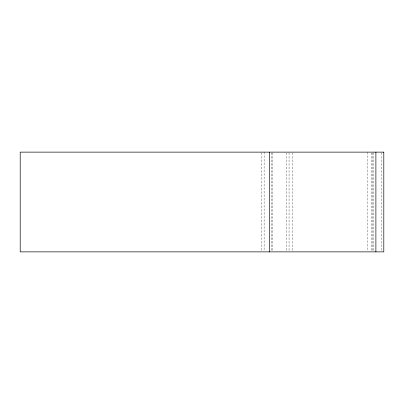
<?xml version="1.0" encoding="UTF-8"?>
<svg xmlns="http://www.w3.org/2000/svg" width="404" height="404" viewBox="0 0 404 404"><rect width="100%" height="100%" fill="white"/><g stroke="black" fill="none" stroke-linecap="round" stroke-linejoin="round"><path stroke-width="0.3" stroke-dasharray="2.02 1.52" d="M381.305 152.762L381.305 251.238M373.826 152.762L373.826 251.238M372.831 152.762L372.831 251.238M371.332 152.762L371.332 251.238M367.726 152.131L367.726 251.238M292.834 152.762L292.834 251.238M289.052 152.762L289.052 251.238M286.557 152.762L286.557 251.238M272.599 152.762L272.599 251.238M271.599 152.762L271.599 251.238M264.12 152.131L264.12 251.238M261.625 152.762L261.625 251.238"/><path stroke-width="0.61" d="M375.892 152.131L375.892 251.869M269.534 152.131L269.534 251.869M383.8 152.131L20.2 152.131L20.2 251.869L383.8 251.869L383.8 152.131"/></g></svg>
